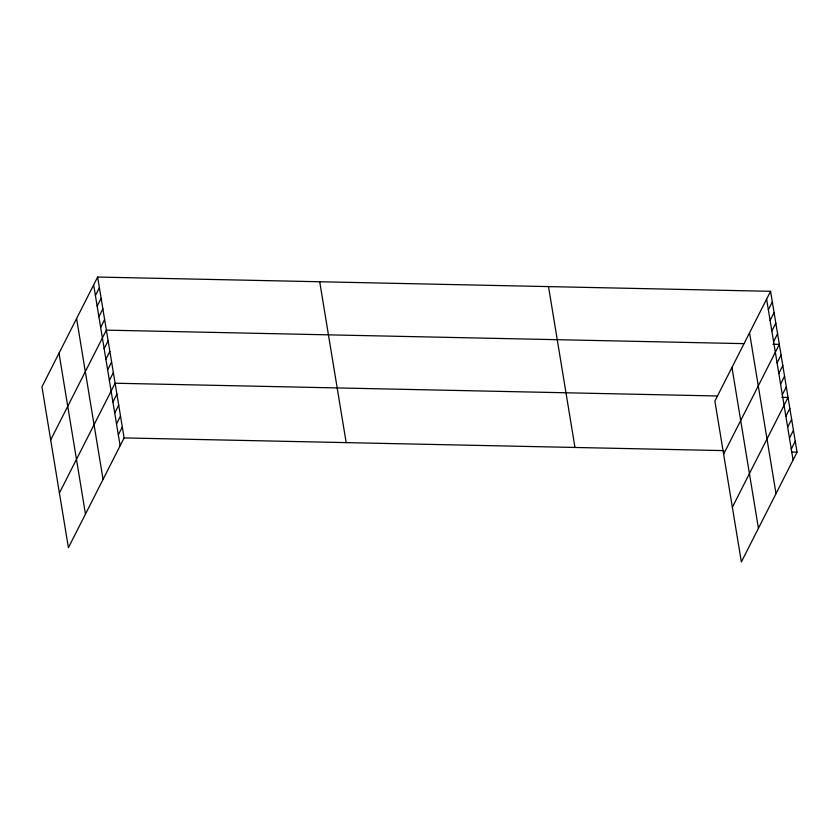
<?xml version="1.0" encoding="UTF-8"?>
<svg xmlns="http://www.w3.org/2000/svg" width="839" height="839" viewBox="0 0 839 839"><rect width="100%" height="100%" fill="white"/><g stroke="black" fill="none" stroke-linecap="round" stroke-linejoin="round"><path stroke-width="1.26" d="M97.639 277.048L41.95 386.831L68.41 547.689L124.109 437.916L97.639 277.048L770.59 291.311L797.05 452.169L741.361 561.952L714.891 401.084L770.59 291.311M95.405 295.527L99.39 287.672M97.146 306.141L101.131 298.285M98.897 316.754L102.882 308.899M100.649 327.378L104.634 319.523M50.686 439.909L106.375 330.136L743.994 343.644M104.141 348.604L108.126 340.749M105.882 359.228L109.867 351.373M107.633 369.842L111.618 361.987M109.374 380.455L113.359 372.6M59.412 492.996L115.111 383.224L717.397 395.987M112.919 402.017L116.904 394.162M114.723 412.956L118.708 405.101M116.516 423.894L120.501 416.039M118.32 434.833L122.305 426.978M768.346 309.78L772.331 301.925M770.097 320.404L774.082 312.548M771.849 331.017L775.823 323.162M773.589 341.63L777.575 333.775M723.627 454.172L779.326 344.399L773.013 344.263M777.082 362.868L781.067 355.012M778.833 373.481L782.818 365.626M780.574 384.105L784.559 376.25M782.326 394.718L786.311 386.863M732.363 507.259L788.052 397.476L781.749 397.35M785.87 416.27L789.856 408.415M787.664 427.208L791.649 419.353M789.468 438.147L793.453 430.292M791.261 449.085L795.246 441.23M124.109 437.916L723.868 450.616M792.006 452.064L797.05 452.169M766.605 299.166L793.065 460.024M749.542 332.8L776.002 493.657M731.965 367.451L758.425 528.318M548.517 286.602L574.977 447.47M319.711 281.757L346.171 442.614M93.653 284.903L120.124 445.771M76.59 318.537L103.05 479.405M59.013 353.198L85.473 514.055"/></g></svg>
